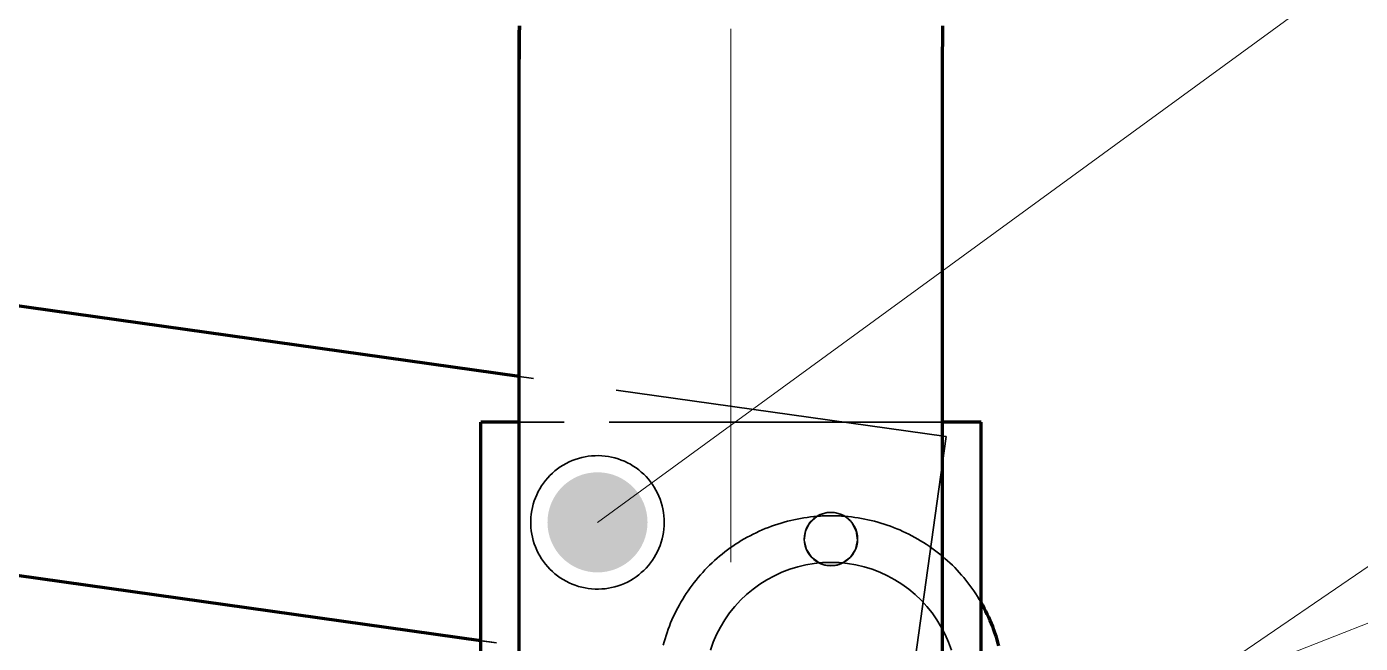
# Model space of a CAD drawing. Header units: millimetres. Extents: x 0 to 2382, y 0 to 420.
# Drawn here: x 991.52 to 1007.52, y 357.56 to 364.95 of the extents above; entities that cross this region are included whole.
import ezdxf

# ---------------------------------------------------------------- set-up
doc = ezdxf.new("R2010")
doc.units = ezdxf.units.MM
doc.linetypes.add('IRAM-E-TRAZOS', pattern=[5, 4, -1])
doc.linetypes.add('IRAM-F-TRAZO-PUNTO', pattern=[20, 15, -2, 1, -2])
for name, color, linetype, lineweight in [('01-VISIBLE', 7, 'CONTINUOUS', 70), ('02-OCULTA', 4, 'IRAM-E-TRAZOS', 35), ('03-EJE', 1, 'IRAM-F-TRAZO-PUNTO', 18), ('08-FINA', 5, 'CONTINUOUS', 18)]:
    doc.layers.add(name, color=color, linetype=linetype, lineweight=lineweight)

msp = doc.modelspace()

# ---------------------------------------------------------------- hatches: boundary and pattern name
at = {"layer": '08-FINA'}
h = msp.add_hatch(color=7, dxfattribs=at)
h.dxf.hatch_style = 1
edge = h.paths.add_edge_path()
edge.add_arc((998.367, 359.008), 0.6, 0, 360)

# ---------------------------------------------------------------- linework, layer by layer
at = {"layer": '01-VISIBLE'}
for points in [[(997.427, 364.558), (997.427, 364.658), (997.428, 364.758), (997.429, 364.858), (997.43, 364.958)], [(997.43, 364.958), (997.429, 364.858), (997.428, 364.758), (997.427, 364.658), (997.427, 364.558)], [(1002.507, 364.558), (1002.507, 364.659), (1002.508, 364.759), (1002.509, 364.86), (1002.511, 364.96)], [(997.427, 317.962), (997.427, 364.558)], [(1002.507, 319.291), (1002.507, 364.558)], [(997.427, 360.756), (977.903, 363.5)], [(996.967, 357.589), (977.457, 360.331)], [(997.427, 360.208), (996.967, 360.208)], [(996.967, 356.991), (996.967, 360.208)], [(1002.967, 360.208), (1002.507, 360.208)], [(1002.967, 356.808), (1002.967, 360.208)], [(1003.181, 357.527), (1003.17, 357.566), (1003.159, 357.605), (1003.147, 357.644), (1003.134, 357.682), (1003.121, 357.72), (1003.107, 357.758), (1003.092, 357.796), (1003.076, 357.833), (1003.059, 357.87), (1003.042, 357.907), (1003.024, 357.943), (1003.006, 357.979), (1002.987, 358.015), (1002.967, 358.05)]]:
    msp.add_lwpolyline(points, dxfattribs=at)
at = {"layer": '02-OCULTA'}
for points in [[(1002.511, 364.96), (1002.509, 364.86), (1002.508, 364.759), (1002.507, 364.659), (1002.507, 364.558)], [(997.427, 364.558), (997.427, 317.962)], [(1002.507, 364.558), (1002.507, 319.291)], [(1002.55, 360.036), (977.903, 363.5)], [(1002.55, 360.036), (997.427, 360.756)], [(1002.105, 356.867), (977.457, 360.331)], [(1002.967, 360.208), (996.967, 360.208)], [(996.967, 356.808), (996.967, 360.208)], [(1002.967, 360.208), (996.967, 360.208)], [(996.967, 356.808), (996.967, 360.208)], [(1002.967, 360.208), (996.967, 360.208)], [(996.967, 356.808), (996.967, 360.208)], [(1002.507, 360.208), (997.427, 360.208)], [(1002.967, 356.808), (1002.967, 360.208)], [(1002.967, 356.808), (1002.967, 360.208)], [(1002.967, 356.808), (1002.967, 360.208)], [(1002.105, 356.867), (1002.55, 360.036)], [(1002.105, 356.867), (1002.55, 360.036)], [(999.167, 359.008), (999.166, 359.048), (999.163, 359.088), (999.158, 359.128), (999.151, 359.168), (999.142, 359.207), (999.131, 359.246), (999.118, 359.284), (999.103, 359.321), (999.086, 359.358), (999.068, 359.393), (999.047, 359.428), (999.025, 359.462), (999.002, 359.494), (998.977, 359.526), (998.95, 359.556), (998.922, 359.584), (998.892, 359.611), (998.861, 359.637), (998.829, 359.661), (998.795, 359.683), (998.761, 359.704), (998.725, 359.723), (998.689, 359.74), (998.652, 359.755), (998.614, 359.769), (998.575, 359.78), (998.536, 359.79), (998.497, 359.797), (998.457, 359.803), (998.417, 359.806), (998.377, 359.808), (998.337, 359.807), (998.296, 359.805), (998.256, 359.8), (998.217, 359.794), (998.177, 359.785), (998.139, 359.775), (998.1, 359.762), (998.063, 359.748), (998.026, 359.732), (997.99, 359.714), (997.955, 359.694), (997.921, 359.672), (997.888, 359.649), (997.857, 359.624), (997.826, 359.598), (997.797, 359.57), (997.77, 359.541), (997.744, 359.51), (997.719, 359.478), (997.697, 359.445), (997.676, 359.411), (997.656, 359.376), (997.639, 359.339), (997.623, 359.302), (997.609, 359.265), (997.597, 359.226), (997.587, 359.187), (997.579, 359.148), (997.573, 359.108), (997.569, 359.068), (997.567, 359.028), (997.567, 358.988), (997.569, 358.948), (997.573, 358.908), (997.579, 358.868), (997.587, 358.829), (997.597, 358.79), (997.609, 358.751), (997.623, 358.713), (997.639, 358.676), (997.656, 358.64), (997.676, 358.605), (997.697, 358.571), (997.719, 358.538), (997.744, 358.506), (997.77, 358.475), (997.797, 358.446), (997.826, 358.418), (997.857, 358.392), (997.888, 358.367), (997.921, 358.343), (997.955, 358.322), (997.99, 358.302), (998.026, 358.284), (998.063, 358.268), (998.1, 358.254), (998.139, 358.241), (998.177, 358.231), (998.217, 358.222), (998.256, 358.216), (998.296, 358.211), (998.337, 358.208), (998.377, 358.208), (998.417, 358.21), (998.457, 358.213), (998.497, 358.219), (998.536, 358.226), (998.575, 358.236), (998.614, 358.247), (998.652, 358.26), (998.689, 358.276), (998.725, 358.293), (998.761, 358.312), (998.795, 358.332), (998.829, 358.355), (998.861, 358.379), (998.892, 358.405), (998.922, 358.432), (998.95, 358.46), (998.977, 358.49), (999.002, 358.522), (999.025, 358.554), (999.047, 358.588), (999.068, 358.623), (999.086, 358.658), (999.103, 358.695), (999.118, 358.732), (999.131, 358.77), (999.142, 358.809), (999.151, 358.848), (999.158, 358.888), (999.163, 358.928), (999.166, 358.968), (999.167, 359.008)], [(999.167, 359.008), (999.166, 359.048), (999.163, 359.088), (999.158, 359.128), (999.151, 359.168), (999.142, 359.207), (999.131, 359.246), (999.118, 359.284), (999.103, 359.321), (999.086, 359.358), (999.068, 359.393), (999.047, 359.428), (999.025, 359.462), (999.002, 359.494), (998.977, 359.526), (998.95, 359.556), (998.922, 359.584), (998.892, 359.611), (998.861, 359.637), (998.829, 359.661), (998.795, 359.683), (998.761, 359.704), (998.725, 359.723), (998.689, 359.74), (998.652, 359.755), (998.614, 359.769), (998.575, 359.78), (998.536, 359.79), (998.497, 359.797), (998.457, 359.803), (998.417, 359.806), (998.377, 359.808), (998.337, 359.807), (998.296, 359.805), (998.256, 359.8), (998.217, 359.794), (998.177, 359.785), (998.139, 359.775), (998.1, 359.762), (998.063, 359.748), (998.026, 359.732), (997.99, 359.714), (997.955, 359.694), (997.921, 359.672), (997.888, 359.649), (997.857, 359.624), (997.826, 359.598), (997.797, 359.57), (997.77, 359.541), (997.744, 359.51), (997.719, 359.478), (997.697, 359.445), (997.676, 359.411), (997.656, 359.376), (997.639, 359.339), (997.623, 359.302), (997.609, 359.265), (997.597, 359.226), (997.587, 359.187), (997.579, 359.148), (997.573, 359.108), (997.569, 359.068), (997.567, 359.028), (997.567, 358.988), (997.569, 358.948), (997.573, 358.908), (997.579, 358.868), (997.587, 358.829), (997.597, 358.79), (997.609, 358.751), (997.623, 358.713), (997.639, 358.676), (997.656, 358.64), (997.676, 358.605), (997.697, 358.571), (997.719, 358.538), (997.744, 358.506), (997.77, 358.475), (997.797, 358.446), (997.826, 358.418), (997.857, 358.392), (997.888, 358.367), (997.921, 358.343), (997.955, 358.322), (997.99, 358.302), (998.026, 358.284), (998.063, 358.268), (998.1, 358.254), (998.139, 358.241), (998.177, 358.231), (998.217, 358.222), (998.256, 358.216), (998.296, 358.211), (998.337, 358.208), (998.377, 358.208), (998.417, 358.21), (998.457, 358.213), (998.497, 358.219), (998.536, 358.226), (998.575, 358.236), (998.614, 358.247), (998.652, 358.26), (998.689, 358.276), (998.725, 358.293), (998.761, 358.312), (998.795, 358.332), (998.829, 358.355), (998.861, 358.379), (998.892, 358.405), (998.922, 358.432), (998.95, 358.46), (998.977, 358.49), (999.002, 358.522), (999.025, 358.554), (999.047, 358.588), (999.068, 358.623), (999.086, 358.658), (999.103, 358.695), (999.118, 358.732), (999.131, 358.77), (999.142, 358.809), (999.151, 358.848), (999.158, 358.888), (999.163, 358.928), (999.166, 358.968), (999.167, 359.008)], [(999.167, 359.008), (999.166, 359.048), (999.163, 359.088), (999.158, 359.128), (999.151, 359.168), (999.142, 359.207), (999.131, 359.246), (999.118, 359.284), (999.103, 359.321), (999.086, 359.358), (999.068, 359.393), (999.047, 359.428), (999.025, 359.462), (999.002, 359.494), (998.977, 359.526), (998.95, 359.556), (998.922, 359.584), (998.892, 359.611), (998.861, 359.637), (998.829, 359.661), (998.795, 359.683), (998.761, 359.704), (998.725, 359.723), (998.689, 359.74), (998.652, 359.755), (998.614, 359.769), (998.575, 359.78), (998.536, 359.79), (998.497, 359.797), (998.457, 359.803), (998.417, 359.806), (998.377, 359.808), (998.337, 359.807), (998.296, 359.805), (998.256, 359.8), (998.217, 359.794), (998.177, 359.785), (998.139, 359.775), (998.1, 359.762), (998.063, 359.748), (998.026, 359.732), (997.99, 359.714), (997.955, 359.694), (997.921, 359.672), (997.888, 359.649), (997.857, 359.624), (997.826, 359.598), (997.797, 359.57), (997.77, 359.541), (997.744, 359.51), (997.719, 359.478), (997.697, 359.445), (997.676, 359.411), (997.656, 359.376), (997.639, 359.339), (997.623, 359.302), (997.609, 359.265), (997.597, 359.226), (997.587, 359.187), (997.579, 359.148), (997.573, 359.108), (997.569, 359.068), (997.567, 359.028), (997.567, 358.988), (997.569, 358.948), (997.573, 358.908), (997.579, 358.868), (997.587, 358.829), (997.597, 358.79), (997.609, 358.751), (997.623, 358.713), (997.639, 358.676), (997.656, 358.64), (997.676, 358.605), (997.697, 358.571), (997.719, 358.538), (997.744, 358.506), (997.77, 358.475), (997.797, 358.446), (997.826, 358.418), (997.857, 358.392), (997.888, 358.367), (997.921, 358.343), (997.955, 358.322), (997.99, 358.302), (998.026, 358.284), (998.063, 358.268), (998.1, 358.254), (998.139, 358.241), (998.177, 358.231), (998.217, 358.222), (998.256, 358.216), (998.296, 358.211), (998.337, 358.208), (998.377, 358.208), (998.417, 358.21), (998.457, 358.213), (998.497, 358.219), (998.536, 358.226), (998.575, 358.236), (998.614, 358.247), (998.652, 358.26), (998.689, 358.276), (998.725, 358.293), (998.761, 358.312), (998.795, 358.332), (998.829, 358.355), (998.861, 358.379), (998.892, 358.405), (998.922, 358.432), (998.95, 358.46), (998.977, 358.49), (999.002, 358.522), (999.025, 358.554), (999.047, 358.588), (999.068, 358.623), (999.086, 358.658), (999.103, 358.695), (999.118, 358.732), (999.131, 358.77), (999.142, 358.809), (999.151, 358.848), (999.158, 358.888), (999.163, 358.928), (999.166, 358.968), (999.167, 359.008)], [(999.167, 359.008), (999.166, 359.048), (999.163, 359.088), (999.158, 359.128), (999.151, 359.168), (999.142, 359.207), (999.131, 359.246), (999.118, 359.284), (999.103, 359.321), (999.086, 359.358), (999.068, 359.393), (999.047, 359.428), (999.025, 359.462), (999.002, 359.494), (998.977, 359.526), (998.95, 359.556), (998.922, 359.584), (998.892, 359.611), (998.861, 359.637), (998.829, 359.661), (998.795, 359.683), (998.761, 359.704), (998.725, 359.723), (998.689, 359.74), (998.652, 359.755), (998.614, 359.769), (998.575, 359.78), (998.536, 359.79), (998.497, 359.797), (998.457, 359.803), (998.417, 359.806), (998.377, 359.808), (998.337, 359.807), (998.296, 359.805), (998.256, 359.8), (998.217, 359.794), (998.177, 359.785), (998.139, 359.775), (998.1, 359.762), (998.063, 359.748), (998.026, 359.732), (997.99, 359.714), (997.955, 359.694), (997.921, 359.672), (997.888, 359.649), (997.857, 359.624), (997.826, 359.598), (997.797, 359.57), (997.77, 359.541), (997.744, 359.51), (997.719, 359.478), (997.697, 359.445), (997.676, 359.411), (997.656, 359.376), (997.639, 359.339), (997.623, 359.302), (997.609, 359.265), (997.597, 359.226), (997.587, 359.187), (997.579, 359.148), (997.573, 359.108), (997.569, 359.068), (997.567, 359.028), (997.567, 358.988), (997.569, 358.948), (997.573, 358.908), (997.579, 358.868), (997.587, 358.829), (997.597, 358.79), (997.609, 358.751), (997.623, 358.713), (997.639, 358.676), (997.656, 358.64), (997.676, 358.605), (997.697, 358.571), (997.719, 358.538), (997.744, 358.506), (997.77, 358.475), (997.797, 358.446), (997.826, 358.418), (997.857, 358.392), (997.888, 358.367), (997.921, 358.343), (997.955, 358.322), (997.99, 358.302), (998.026, 358.284), (998.063, 358.268), (998.1, 358.254), (998.139, 358.241), (998.177, 358.231), (998.217, 358.222), (998.256, 358.216), (998.296, 358.211), (998.337, 358.208), (998.377, 358.208), (998.417, 358.21), (998.457, 358.213), (998.497, 358.219), (998.536, 358.226), (998.575, 358.236), (998.614, 358.247), (998.652, 358.26), (998.689, 358.276), (998.725, 358.293), (998.761, 358.312), (998.795, 358.332), (998.829, 358.355), (998.861, 358.379), (998.892, 358.405), (998.922, 358.432), (998.95, 358.46), (998.977, 358.49), (999.002, 358.522), (999.025, 358.554), (999.047, 358.588), (999.068, 358.623), (999.086, 358.658), (999.103, 358.695), (999.118, 358.732), (999.131, 358.77), (999.142, 358.809), (999.151, 358.848), (999.158, 358.888), (999.163, 358.928), (999.166, 358.968), (999.167, 359.008)], [(999.167, 359.008), (999.166, 359.048), (999.163, 359.088), (999.158, 359.128), (999.151, 359.168), (999.142, 359.207), (999.131, 359.246), (999.118, 359.284), (999.103, 359.321), (999.086, 359.358), (999.068, 359.393), (999.047, 359.428), (999.025, 359.462), (999.002, 359.494), (998.977, 359.526), (998.95, 359.556), (998.922, 359.584), (998.892, 359.611), (998.861, 359.637), (998.829, 359.661), (998.795, 359.683), (998.761, 359.704), (998.725, 359.723), (998.689, 359.74), (998.652, 359.755), (998.614, 359.769), (998.575, 359.78), (998.536, 359.79), (998.497, 359.797), (998.457, 359.803), (998.417, 359.806), (998.377, 359.808), (998.337, 359.807), (998.296, 359.805), (998.256, 359.8), (998.217, 359.794), (998.177, 359.785), (998.139, 359.775), (998.1, 359.762), (998.063, 359.748), (998.026, 359.732), (997.99, 359.714), (997.955, 359.694), (997.921, 359.672), (997.888, 359.649), (997.857, 359.624), (997.826, 359.598), (997.797, 359.57), (997.77, 359.541), (997.744, 359.51), (997.719, 359.478), (997.697, 359.445), (997.676, 359.411), (997.656, 359.376), (997.639, 359.339), (997.623, 359.302), (997.609, 359.265), (997.597, 359.226), (997.587, 359.187), (997.579, 359.148), (997.573, 359.108), (997.569, 359.068), (997.567, 359.028), (997.567, 358.988), (997.569, 358.948), (997.573, 358.908), (997.579, 358.868), (997.587, 358.829), (997.597, 358.79), (997.609, 358.751), (997.623, 358.713), (997.639, 358.676), (997.656, 358.64), (997.676, 358.605), (997.697, 358.571), (997.719, 358.538), (997.744, 358.506), (997.77, 358.475), (997.797, 358.446), (997.826, 358.418), (997.857, 358.392), (997.888, 358.367), (997.921, 358.343), (997.955, 358.322), (997.99, 358.302), (998.026, 358.284), (998.063, 358.268), (998.1, 358.254), (998.139, 358.241), (998.177, 358.231), (998.217, 358.222), (998.256, 358.216), (998.296, 358.211), (998.337, 358.208), (998.377, 358.208), (998.417, 358.21), (998.457, 358.213), (998.497, 358.219), (998.536, 358.226), (998.575, 358.236), (998.614, 358.247), (998.652, 358.26), (998.689, 358.276), (998.725, 358.293), (998.761, 358.312), (998.795, 358.332), (998.829, 358.355), (998.861, 358.379), (998.892, 358.405), (998.922, 358.432), (998.95, 358.46), (998.977, 358.49), (999.002, 358.522), (999.025, 358.554), (999.047, 358.588), (999.068, 358.623), (999.086, 358.658), (999.103, 358.695), (999.118, 358.732), (999.131, 358.77), (999.142, 358.809), (999.151, 358.848), (999.158, 358.888), (999.163, 358.928), (999.166, 358.968), (999.167, 359.008)], [(999.167, 359.008), (999.166, 359.048), (999.163, 359.088), (999.158, 359.128), (999.151, 359.168), (999.142, 359.207), (999.131, 359.246), (999.118, 359.284), (999.103, 359.321), (999.086, 359.358), (999.068, 359.393), (999.047, 359.428), (999.025, 359.462), (999.002, 359.494), (998.977, 359.526), (998.95, 359.556), (998.922, 359.584), (998.892, 359.611), (998.861, 359.637), (998.829, 359.661), (998.795, 359.683), (998.761, 359.704), (998.725, 359.723), (998.689, 359.74), (998.652, 359.755), (998.614, 359.769), (998.575, 359.78), (998.536, 359.79), (998.497, 359.797), (998.457, 359.803), (998.417, 359.806), (998.377, 359.808), (998.337, 359.807), (998.296, 359.805), (998.256, 359.8), (998.217, 359.794), (998.177, 359.785), (998.139, 359.775), (998.1, 359.762), (998.063, 359.748), (998.026, 359.732), (997.99, 359.714), (997.955, 359.694), (997.921, 359.672), (997.888, 359.649), (997.857, 359.624), (997.826, 359.598), (997.797, 359.57), (997.77, 359.541), (997.744, 359.51), (997.719, 359.478), (997.697, 359.445), (997.676, 359.411), (997.656, 359.376), (997.639, 359.339), (997.623, 359.302), (997.609, 359.265), (997.597, 359.226), (997.587, 359.187), (997.579, 359.148), (997.573, 359.108), (997.569, 359.068), (997.567, 359.028), (997.567, 358.988), (997.569, 358.948), (997.573, 358.908), (997.579, 358.868), (997.587, 358.829), (997.597, 358.79), (997.609, 358.751), (997.623, 358.713), (997.639, 358.676), (997.656, 358.64), (997.676, 358.605), (997.697, 358.571), (997.719, 358.538), (997.744, 358.506), (997.77, 358.475), (997.797, 358.446), (997.826, 358.418), (997.857, 358.392), (997.888, 358.367), (997.921, 358.343), (997.955, 358.322), (997.99, 358.302), (998.026, 358.284), (998.063, 358.268), (998.1, 358.254), (998.139, 358.241), (998.177, 358.231), (998.217, 358.222), (998.256, 358.216), (998.296, 358.211), (998.337, 358.208), (998.377, 358.208), (998.417, 358.21), (998.457, 358.213), (998.497, 358.219), (998.536, 358.226), (998.575, 358.236), (998.614, 358.247), (998.652, 358.26), (998.689, 358.276), (998.725, 358.293), (998.761, 358.312), (998.795, 358.332), (998.829, 358.355), (998.861, 358.379), (998.892, 358.405), (998.922, 358.432), (998.95, 358.46), (998.977, 358.49), (999.002, 358.522), (999.025, 358.554), (999.047, 358.588), (999.068, 358.623), (999.086, 358.658), (999.103, 358.695), (999.118, 358.732), (999.131, 358.77), (999.142, 358.809), (999.151, 358.848), (999.158, 358.888), (999.163, 358.928), (999.166, 358.968), (999.167, 359.008)], [(999.167, 359.008), (999.166, 359.048), (999.163, 359.088), (999.158, 359.128), (999.151, 359.168), (999.142, 359.207), (999.131, 359.246), (999.118, 359.284), (999.103, 359.321), (999.086, 359.358), (999.068, 359.393), (999.047, 359.428), (999.025, 359.462), (999.002, 359.494), (998.977, 359.526), (998.95, 359.556), (998.922, 359.584), (998.892, 359.611), (998.861, 359.637), (998.829, 359.661), (998.795, 359.683), (998.761, 359.704), (998.725, 359.723), (998.689, 359.74), (998.652, 359.755), (998.614, 359.769), (998.575, 359.78), (998.536, 359.79), (998.497, 359.797), (998.457, 359.803), (998.417, 359.806), (998.377, 359.808), (998.337, 359.807), (998.296, 359.805), (998.256, 359.8), (998.217, 359.794), (998.177, 359.785), (998.139, 359.775), (998.1, 359.762), (998.063, 359.748), (998.026, 359.732), (997.99, 359.714), (997.955, 359.694), (997.921, 359.672), (997.888, 359.649), (997.857, 359.624), (997.826, 359.598), (997.797, 359.57), (997.77, 359.541), (997.744, 359.51), (997.719, 359.478), (997.697, 359.445), (997.676, 359.411), (997.656, 359.376), (997.639, 359.339), (997.623, 359.302), (997.609, 359.265), (997.597, 359.226), (997.587, 359.187), (997.579, 359.148), (997.573, 359.108), (997.569, 359.068), (997.567, 359.028), (997.567, 358.988), (997.569, 358.948), (997.573, 358.908), (997.579, 358.868), (997.587, 358.829), (997.597, 358.79), (997.609, 358.751), (997.623, 358.713), (997.639, 358.676), (997.656, 358.64), (997.676, 358.605), (997.697, 358.571), (997.719, 358.538), (997.744, 358.506), (997.77, 358.475), (997.797, 358.446), (997.826, 358.418), (997.857, 358.392), (997.888, 358.367), (997.921, 358.343), (997.955, 358.322), (997.99, 358.302), (998.026, 358.284), (998.063, 358.268), (998.1, 358.254), (998.139, 358.241), (998.177, 358.231), (998.217, 358.222), (998.256, 358.216), (998.296, 358.211), (998.337, 358.208), (998.377, 358.208), (998.417, 358.21), (998.457, 358.213), (998.497, 358.219), (998.536, 358.226), (998.575, 358.236), (998.614, 358.247), (998.652, 358.26), (998.689, 358.276), (998.725, 358.293), (998.761, 358.312), (998.795, 358.332), (998.829, 358.355), (998.861, 358.379), (998.892, 358.405), (998.922, 358.432), (998.95, 358.46), (998.977, 358.49), (999.002, 358.522), (999.025, 358.554), (999.047, 358.588), (999.068, 358.623), (999.086, 358.658), (999.103, 358.695), (999.118, 358.732), (999.131, 358.77), (999.142, 358.809), (999.151, 358.848), (999.158, 358.888), (999.163, 358.928), (999.166, 358.968), (999.167, 359.008)], [(999.167, 359.008), (999.166, 359.048), (999.163, 359.088), (999.158, 359.128), (999.151, 359.168), (999.142, 359.207), (999.131, 359.246), (999.118, 359.284), (999.103, 359.321), (999.086, 359.358), (999.068, 359.393), (999.047, 359.428), (999.025, 359.462), (999.002, 359.494), (998.977, 359.526), (998.95, 359.556), (998.922, 359.584), (998.892, 359.611), (998.861, 359.637), (998.829, 359.661), (998.795, 359.683), (998.761, 359.704), (998.725, 359.723), (998.689, 359.74), (998.652, 359.755), (998.614, 359.769), (998.575, 359.78), (998.536, 359.79), (998.497, 359.797), (998.457, 359.803), (998.417, 359.806), (998.377, 359.808), (998.337, 359.807), (998.296, 359.805), (998.256, 359.8), (998.217, 359.794), (998.177, 359.785), (998.139, 359.775), (998.1, 359.762), (998.063, 359.748), (998.026, 359.732), (997.99, 359.714), (997.955, 359.694), (997.921, 359.672), (997.888, 359.649), (997.857, 359.624), (997.826, 359.598), (997.797, 359.57), (997.77, 359.541), (997.744, 359.51), (997.719, 359.478), (997.697, 359.445), (997.676, 359.411), (997.656, 359.376), (997.639, 359.339), (997.623, 359.302), (997.609, 359.265), (997.597, 359.226), (997.587, 359.187), (997.579, 359.148), (997.573, 359.108), (997.569, 359.068), (997.567, 359.028), (997.567, 358.988), (997.569, 358.948), (997.573, 358.908), (997.579, 358.868), (997.587, 358.829), (997.597, 358.79), (997.609, 358.751), (997.623, 358.713), (997.639, 358.676), (997.656, 358.64), (997.676, 358.605), (997.697, 358.571), (997.719, 358.538), (997.744, 358.506), (997.77, 358.475), (997.797, 358.446), (997.826, 358.418), (997.857, 358.392), (997.888, 358.367), (997.921, 358.343), (997.955, 358.322), (997.99, 358.302), (998.026, 358.284), (998.063, 358.268), (998.1, 358.254), (998.139, 358.241), (998.177, 358.231), (998.217, 358.222), (998.256, 358.216), (998.296, 358.211), (998.337, 358.208), (998.377, 358.208), (998.417, 358.21), (998.457, 358.213), (998.497, 358.219), (998.536, 358.226), (998.575, 358.236), (998.614, 358.247), (998.652, 358.26), (998.689, 358.276), (998.725, 358.293), (998.761, 358.312), (998.795, 358.332), (998.829, 358.355), (998.861, 358.379), (998.892, 358.405), (998.922, 358.432), (998.95, 358.46), (998.977, 358.49), (999.002, 358.522), (999.025, 358.554), (999.047, 358.588), (999.068, 358.623), (999.086, 358.658), (999.103, 358.695), (999.118, 358.732), (999.131, 358.77), (999.142, 358.809), (999.151, 358.848), (999.158, 358.888), (999.163, 358.928), (999.166, 358.968), (999.167, 359.008)], [(1001.487, 358.808), (1001.484, 358.848), (1001.477, 358.888), (1001.464, 358.926), (1001.447, 358.962), (1001.426, 358.996), (1001.4, 359.027), (1001.371, 359.054), (1001.338, 359.078), (1001.303, 359.097), (1001.266, 359.112), (1001.227, 359.122), (1001.187, 359.127), (1001.147, 359.127), (1001.107, 359.122), (1001.068, 359.112), (1001.03, 359.097), (1000.995, 359.078), (1000.963, 359.054), (1000.933, 359.027), (1000.908, 358.996), (1000.886, 358.962), (1000.869, 358.926), (1000.857, 358.888), (1000.849, 358.848), (1000.847, 358.808), (1000.849, 358.768), (1000.857, 358.728), (1000.869, 358.69), (1000.886, 358.654), (1000.908, 358.62), (1000.933, 358.589), (1000.963, 358.561), (1000.995, 358.538), (1001.03, 358.518), (1001.068, 358.504), (1001.107, 358.494), (1001.147, 358.489), (1001.187, 358.489), (1001.227, 358.494), (1001.266, 358.504), (1001.303, 358.518), (1001.338, 358.538), (1001.371, 358.561), (1001.4, 358.589), (1001.426, 358.62), (1001.447, 358.654), (1001.464, 358.69), (1001.477, 358.728), (1001.484, 358.768), (1001.487, 358.808)], [(1001.487, 358.808), (1001.484, 358.848), (1001.477, 358.888), (1001.464, 358.926), (1001.447, 358.962), (1001.426, 358.996), (1001.4, 359.027), (1001.371, 359.054), (1001.338, 359.078), (1001.303, 359.097), (1001.266, 359.112), (1001.227, 359.122), (1001.187, 359.127), (1001.147, 359.127), (1001.107, 359.122), (1001.068, 359.112), (1001.03, 359.097), (1000.995, 359.078), (1000.963, 359.054), (1000.933, 359.027), (1000.908, 358.996), (1000.886, 358.962), (1000.869, 358.926), (1000.857, 358.888), (1000.849, 358.848), (1000.847, 358.808), (1000.849, 358.768), (1000.857, 358.728), (1000.869, 358.69), (1000.886, 358.654), (1000.908, 358.62), (1000.933, 358.589), (1000.963, 358.561), (1000.995, 358.538), (1001.03, 358.518), (1001.068, 358.504), (1001.107, 358.494), (1001.147, 358.489), (1001.187, 358.489), (1001.227, 358.494), (1001.266, 358.504), (1001.303, 358.518), (1001.338, 358.538), (1001.371, 358.561), (1001.4, 358.589), (1001.426, 358.62), (1001.447, 358.654), (1001.464, 358.69), (1001.477, 358.728), (1001.484, 358.768), (1001.487, 358.808)], [(1001.487, 358.808), (1001.484, 358.848), (1001.477, 358.888), (1001.464, 358.926), (1001.447, 358.962), (1001.426, 358.996), (1001.4, 359.027), (1001.371, 359.054), (1001.338, 359.078), (1001.303, 359.097), (1001.266, 359.112), (1001.227, 359.122), (1001.187, 359.127), (1001.147, 359.127), (1001.107, 359.122), (1001.068, 359.112), (1001.03, 359.097), (1000.995, 359.078), (1000.963, 359.054), (1000.933, 359.027), (1000.908, 358.996), (1000.886, 358.962), (1000.869, 358.926), (1000.857, 358.888), (1000.849, 358.848), (1000.847, 358.808), (1000.849, 358.768), (1000.857, 358.728), (1000.869, 358.69), (1000.886, 358.654), (1000.908, 358.62), (1000.933, 358.589), (1000.963, 358.561), (1000.995, 358.538), (1001.03, 358.518), (1001.068, 358.504), (1001.107, 358.494), (1001.147, 358.489), (1001.187, 358.489), (1001.227, 358.494), (1001.266, 358.504), (1001.303, 358.518), (1001.338, 358.538), (1001.371, 358.561), (1001.4, 358.589), (1001.426, 358.62), (1001.447, 358.654), (1001.464, 358.69), (1001.477, 358.728), (1001.484, 358.768), (1001.487, 358.808)], [(1001.487, 358.808), (1001.484, 358.848), (1001.477, 358.888), (1001.464, 358.926), (1001.447, 358.962), (1001.426, 358.996), (1001.4, 359.027), (1001.371, 359.054), (1001.338, 359.078), (1001.303, 359.097), (1001.266, 359.112), (1001.227, 359.122), (1001.187, 359.127), (1001.147, 359.127), (1001.107, 359.122), (1001.068, 359.112), (1001.03, 359.097), (1000.995, 359.078), (1000.963, 359.054), (1000.933, 359.027), (1000.908, 358.996), (1000.886, 358.962), (1000.869, 358.926), (1000.857, 358.888), (1000.849, 358.848), (1000.847, 358.808), (1000.849, 358.768), (1000.857, 358.728), (1000.869, 358.69), (1000.886, 358.654), (1000.908, 358.62), (1000.933, 358.589), (1000.963, 358.561), (1000.995, 358.538), (1001.03, 358.518), (1001.068, 358.504), (1001.107, 358.494), (1001.147, 358.489), (1001.187, 358.489), (1001.227, 358.494), (1001.266, 358.504), (1001.303, 358.518), (1001.338, 358.538), (1001.371, 358.561), (1001.4, 358.589), (1001.426, 358.62), (1001.447, 358.654), (1001.464, 358.69), (1001.477, 358.728), (1001.484, 358.768), (1001.487, 358.808)], [(1001.487, 358.808), (1001.484, 358.848), (1001.477, 358.888), (1001.464, 358.926), (1001.447, 358.962), (1001.426, 358.996), (1001.4, 359.027), (1001.371, 359.054), (1001.338, 359.078), (1001.303, 359.097), (1001.266, 359.112), (1001.227, 359.122), (1001.187, 359.127), (1001.147, 359.127), (1001.107, 359.122), (1001.068, 359.112), (1001.03, 359.097), (1000.995, 359.078), (1000.963, 359.054), (1000.933, 359.027), (1000.908, 358.996), (1000.886, 358.962), (1000.869, 358.926), (1000.857, 358.888), (1000.849, 358.848), (1000.847, 358.808), (1000.849, 358.768), (1000.857, 358.728), (1000.869, 358.69), (1000.886, 358.654), (1000.908, 358.62), (1000.933, 358.589), (1000.963, 358.561), (1000.995, 358.538), (1001.03, 358.518), (1001.068, 358.504), (1001.107, 358.494), (1001.147, 358.489), (1001.187, 358.489), (1001.227, 358.494), (1001.266, 358.504), (1001.303, 358.518), (1001.338, 358.538), (1001.371, 358.561), (1001.4, 358.589), (1001.426, 358.62), (1001.447, 358.654), (1001.464, 358.69), (1001.477, 358.728), (1001.484, 358.768), (1001.487, 358.808)], [(1001.487, 358.808), (1001.484, 358.848), (1001.477, 358.888), (1001.464, 358.926), (1001.447, 358.962), (1001.426, 358.996), (1001.4, 359.027), (1001.371, 359.054), (1001.338, 359.078), (1001.303, 359.097), (1001.266, 359.112), (1001.227, 359.122), (1001.187, 359.127), (1001.147, 359.127), (1001.107, 359.122), (1001.068, 359.112), (1001.03, 359.097), (1000.995, 359.078), (1000.963, 359.054), (1000.933, 359.027), (1000.908, 358.996), (1000.886, 358.962), (1000.869, 358.926), (1000.857, 358.888), (1000.849, 358.848), (1000.847, 358.808), (1000.849, 358.768), (1000.857, 358.728), (1000.869, 358.69), (1000.886, 358.654), (1000.908, 358.62), (1000.933, 358.589), (1000.963, 358.561), (1000.995, 358.538), (1001.03, 358.518), (1001.068, 358.504), (1001.107, 358.494), (1001.147, 358.489), (1001.187, 358.489), (1001.227, 358.494), (1001.266, 358.504), (1001.303, 358.518), (1001.338, 358.538), (1001.371, 358.561), (1001.4, 358.589), (1001.426, 358.62), (1001.447, 358.654), (1001.464, 358.69), (1001.477, 358.728), (1001.484, 358.768), (1001.487, 358.808)], [(1001.487, 358.808), (1001.484, 358.848), (1001.477, 358.888), (1001.464, 358.926), (1001.447, 358.962), (1001.426, 358.996), (1001.4, 359.027), (1001.371, 359.054), (1001.338, 359.078), (1001.303, 359.097), (1001.266, 359.112), (1001.227, 359.122), (1001.187, 359.127), (1001.147, 359.127), (1001.107, 359.122), (1001.068, 359.112), (1001.03, 359.097), (1000.995, 359.078), (1000.963, 359.054), (1000.933, 359.027), (1000.908, 358.996), (1000.886, 358.962), (1000.869, 358.926), (1000.857, 358.888), (1000.849, 358.848), (1000.847, 358.808), (1000.849, 358.768), (1000.857, 358.728), (1000.869, 358.69), (1000.886, 358.654), (1000.908, 358.62), (1000.933, 358.589), (1000.963, 358.561), (1000.995, 358.538), (1001.03, 358.518), (1001.068, 358.504), (1001.107, 358.494), (1001.147, 358.489), (1001.187, 358.489), (1001.227, 358.494), (1001.266, 358.504), (1001.303, 358.518), (1001.338, 358.538), (1001.371, 358.561), (1001.4, 358.589), (1001.426, 358.62), (1001.447, 358.654), (1001.464, 358.69), (1001.477, 358.728), (1001.484, 358.768), (1001.487, 358.808)], [(1001.167, 359.128), (1001.152, 359.128), (1001.138, 359.127), (1001.123, 359.125), (1001.109, 359.123), (1001.094, 359.12), (1001.08, 359.116), (1001.066, 359.112), (1001.053, 359.107), (1001.039, 359.101), (1001.026, 359.095), (1001.013, 359.089), (1001, 359.081)], [(1001.333, 359.081), (1001.32, 359.089), (1001.307, 359.095), (1001.294, 359.101), (1001.281, 359.107), (1001.267, 359.112), (1001.253, 359.116), (1001.239, 359.12), (1001.225, 359.123), (1001.21, 359.125), (1001.196, 359.127), (1001.181, 359.128), (1001.167, 359.128)], [(1001, 359.081), (1000.96, 359.078), (1000.92, 359.073), (1000.881, 359.068), (1000.841, 359.062), (1000.801, 359.056), (1000.762, 359.048), (1000.723, 359.04), (1000.684, 359.031), (1000.645, 359.021), (1000.606, 359.011), (1000.568, 359), (1000.529, 358.988), (1000.491, 358.975), (1000.453, 358.962), (1000.416, 358.948), (1000.379, 358.933), (1000.342, 358.917), (1000.305, 358.901), (1000.269, 358.884), (1000.233, 358.866), (1000.197, 358.848), (1000.162, 358.829), (1000.127, 358.809), (1000.092, 358.789), (1000.058, 358.768), (1000.024, 358.746), (999.991, 358.724), (999.958, 358.701), (999.926, 358.677), (999.894, 358.653), (999.862, 358.628), (999.831, 358.603), (999.801, 358.577), (999.771, 358.55), (999.741, 358.523), (999.712, 358.495), (999.684, 358.467), (999.656, 358.438), (999.629, 358.408), (999.602, 358.379), (999.576, 358.348), (999.55, 358.317), (999.526, 358.286), (999.501, 358.254), (999.477, 358.222), (999.454, 358.189), (999.432, 358.156), (999.41, 358.122), (999.389, 358.088), (999.368, 358.053), (999.349, 358.018), (999.33, 357.983), (999.311, 357.948), (999.293, 357.912), (999.276, 357.875), (999.26, 357.839), (999.244, 357.802), (999.229, 357.765), (999.215, 357.727), (999.201, 357.689), (999.189, 357.651), (999.177, 357.613), (999.165, 357.575), (999.155, 357.536)], [(1001.024, 358.521), (1000.934, 358.589), (1000.872, 358.684), (1000.847, 358.794), (1000.862, 358.906), (1000.915, 359.006), (1001, 359.081)], [(1001.167, 359.088), (1001.153, 359.088), (1001.139, 359.088), (1001.125, 359.088), (1001.111, 359.087), (1001.097, 359.087), (1001.083, 359.086), (1001.07, 359.086), (1001.056, 359.085), (1001.042, 359.084), (1001.028, 359.083), (1001.014, 359.082), (1001, 359.081)], [(1001.333, 359.081), (1001.319, 359.082), (1001.305, 359.083), (1001.292, 359.084), (1001.278, 359.085), (1001.264, 359.086), (1001.25, 359.086), (1001.236, 359.087), (1001.222, 359.087), (1001.208, 359.088), (1001.194, 359.088), (1001.181, 359.088), (1001.167, 359.088)], [(1001.309, 358.521), (1001.4, 358.589), (1001.462, 358.684), (1001.486, 358.794), (1001.471, 358.906), (1001.418, 359.006), (1001.333, 359.081)], [(1002.967, 358.05), (1002.946, 358.085), (1002.925, 358.119), (1002.903, 358.153), (1002.881, 358.186), (1002.858, 358.219), (1002.834, 358.251), (1002.81, 358.283), (1002.785, 358.315), (1002.759, 358.346), (1002.733, 358.376), (1002.706, 358.406), (1002.679, 358.436), (1002.651, 358.465), (1002.623, 358.493), (1002.594, 358.521), (1002.564, 358.548), (1002.534, 358.575), (1002.504, 358.601), (1002.473, 358.627), (1002.441, 358.652), (1002.409, 358.676), (1002.377, 358.7), (1002.344, 358.723), (1002.311, 358.745), (1002.277, 358.767), (1002.243, 358.788), (1002.208, 358.808), (1002.173, 358.828), (1002.138, 358.847), (1002.102, 358.866), (1002.066, 358.883), (1002.03, 358.9), (1001.993, 358.917), (1001.956, 358.932), (1001.919, 358.947), (1001.881, 358.961), (1001.843, 358.975), (1001.805, 358.988), (1001.767, 359), (1001.728, 359.011), (1001.689, 359.021), (1001.65, 359.031), (1001.611, 359.04), (1001.572, 359.048), (1001.532, 359.056), (1001.493, 359.062), (1001.453, 359.068), (1001.413, 359.073), (1001.373, 359.078), (1001.333, 359.081)], [(999.721, 357.478), (999.755, 357.572), (999.796, 357.664), (999.842, 357.753), (999.894, 357.839), (999.952, 357.922), (1000.015, 358), (1000.083, 358.074), (1000.156, 358.143), (1000.233, 358.207), (1000.314, 358.266), (1000.399, 358.32), (1000.488, 358.368), (1000.579, 358.41), (1000.673, 358.446), (1000.769, 358.475), (1000.867, 358.498), (1000.966, 358.515), (1001.066, 358.525), (1001.167, 358.528)], [(1001.167, 358.528), (1001.155, 358.528), (1001.143, 358.528), (1001.131, 358.528), (1001.119, 358.527), (1001.107, 358.527), (1001.095, 358.526), (1001.084, 358.526), (1001.072, 358.525), (1001.06, 358.524), (1001.048, 358.523), (1001.036, 358.522), (1001.024, 358.521)], [(1001.024, 358.521), (1001.047, 358.511), (1001.07, 358.503), (1001.094, 358.496), (1001.118, 358.492), (1001.142, 358.489), (1001.167, 358.488), (1001.191, 358.489), (1001.216, 358.492), (1001.24, 358.496), (1001.263, 358.503), (1001.286, 358.511), (1001.309, 358.521)], [(1001.309, 358.521), (1001.297, 358.522), (1001.285, 358.523), (1001.273, 358.524), (1001.262, 358.525), (1001.25, 358.526), (1001.238, 358.526), (1001.226, 358.527), (1001.214, 358.527), (1001.202, 358.528), (1001.19, 358.528), (1001.179, 358.528), (1001.167, 358.528)], [(1001.167, 358.528), (1001.267, 358.525), (1001.367, 358.515), (1001.466, 358.498), (1001.564, 358.475), (1001.66, 358.446), (1001.754, 358.41), (1001.846, 358.368), (1001.934, 358.32), (1002.019, 358.266), (1002.1, 358.207), (1002.178, 358.143), (1002.25, 358.074), (1002.318, 358), (1002.381, 357.922), (1002.439, 357.839), (1002.491, 357.753), (1002.538, 357.664), (1002.578, 357.572), (1002.612, 357.478)], [(1002.105, 356.867), (996.967, 357.589)]]:
    msp.add_lwpolyline(points, dxfattribs=at)
at = {"layer": '03-EJE'}
msp.add_lwpolyline([(999.967, 318.529), (999.967, 364.925)], dxfattribs=at)
at = {"layer": '08-FINA'}
for p, q in [((1031.267, 382.978), (998.367, 359.008)), ((1031.196, 374.578), (1002.847, 355.228)), ((1030.775, 366.875), (999.967, 354.808))]:
    msp.add_line(p, q, dxfattribs=at)
msp.add_circle((990.667, 354.167), 36.833, dxfattribs=at)

doc.saveas('drawing.dxf')
